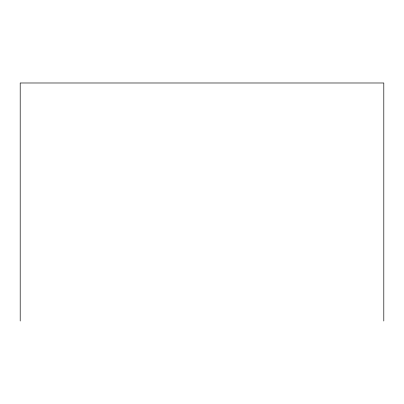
<?xml version="1.0" encoding="UTF-8"?>
<svg xmlns="http://www.w3.org/2000/svg" width="404" height="404" viewBox="0 0 404 404"><rect width="100%" height="100%" fill="white"/><g stroke="black" fill="none" stroke-linecap="round" stroke-linejoin="round"><path stroke-width="0.61" d="M383.8 321.013L383.8 82.987L20.2 82.987L20.2 321.013"/></g></svg>
